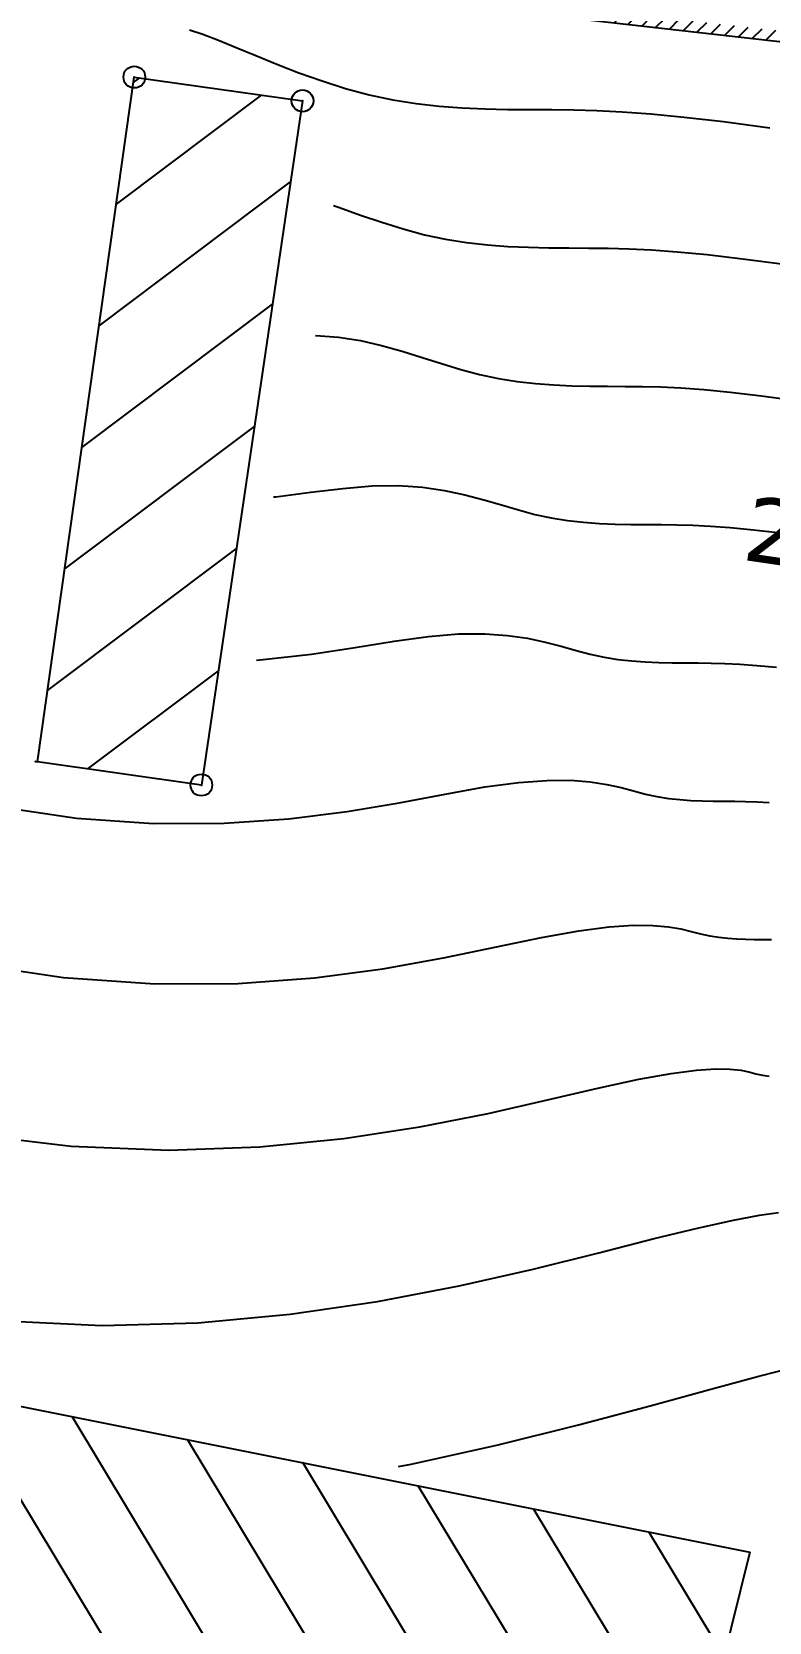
# Model space of a CAD drawing. Header units: millimetres. Extents: x 524954 to 526204, y 9523489 to 9524010.
# Drawn here: x 525908.03 to 525925, y 9523751.94 to 9523788.55 of the extents above; entities that cross this region are included whole.
import ezdxf
from ezdxf.enums import TextEntityAlignment as Align

# ---------------------------------------------------------------- set-up
doc = ezdxf.new("R2010")
doc.units = ezdxf.units.MM
doc.header["$PDMODE"] = 32
doc.header["$PDSIZE"] = 0.5
for name, color, linetype in [('Bati', 6, 'Continuous'), ('Bati_H', 1, 'Continuous'), ('Cloture', 7, 'Continuous'), ('CN_01_00', 3, 'Continuous'), ('CN_02_00', 4, 'Continuous'), ('CN_05_00', 6, 'Continuous'), ('CN_10_00', 1, 'Continuous'), ('Cotation Courbes de niveau', 7, 'Continuous'), ('Murs', 1, 'Continuous'), ('TopoAlt', 3, 'Continuous'), ('TOPOJIS', 7, 'Continuous')]:
    doc.layers.add(name, color=color, linetype=linetype)
doc.styles.add('Simplex 1.0', font='Simplex.shx', dxfattribs={"width": 0.99, "height": 1})
doc.styles.add('Verdana 1.0', font='verdana.ttf', dxfattribs={"width": 0.99, "height": 1})

# ---------------------------------------------------------------- blocks, each defined once
blk = doc.blocks.new('TCPOINT M')
at = {"color": 0}
blk.add_point((0, 0), dxfattribs=at)
at = {"layer": 'TopoAlt', "style": 'Simplex 1.0', "width": 0.99}
blk.add_attdef('ALT', (0.15, 0.15), '', height=1, dxfattribs=at)

msp = doc.modelspace()

# ---------------------------------------------------------------- hatches: boundary and pattern name
at = {"layer": 'Bati_H'}
h = msp.add_hatch(dxfattribs=at)
h.set_pattern_fill('_U', color=256, scale=2, angle=36.9464, style=0, pattern_type=0)
h.set_pattern_definition([(36.946415026, (0, 0), (-1.20213569762, 1.5983959974), [])])
h.paths.add_polyline_path([(525910.387, 9523787.504), (525914.257, 9523786.956), (525911.929, 9523771.207), (525908.104, 9523771.748), (525908.157, 9523771.741)])
h = msp.add_hatch(dxfattribs=at)
h.set_pattern_fill('_U', color=256, scale=2, angle=-58.9291, style=0, pattern_type=0)
h.set_pattern_definition([(301.070916363, (0, 0), (1.7130583386, 1.0321972334), [])])
h.paths.add_polyline_path([(525923.191, 9523748.26), (525922.383, 9523745.003), (525881.585, 9523753.383), (525880.715, 9523752.455), (525877.469, 9523740.728), (525871.811, 9523742.213), (525875.508, 9523754.178), (525877.11, 9523758.739), (525878.976, 9523758.184), (525879.749, 9523762.513), (525924.55, 9523753.55), (525923.235, 9523748.249)])
at = {"layer": 'Murs'}
h = msp.add_hatch(dxfattribs=at)
h.set_pattern_fill('_U', color=256, scale=0.25, angle=45, style=0, pattern_type=0)
h.set_pattern_definition([(45, (0, 0), (-0.1767766952966, 0.1767766952966), [])])
h.paths.add_polyline_path([(525943.497, 9523786.499), (525914.617, 9523789.775), (525910.667, 9523790.252), (525885.48, 9523790.176), (525881.837, 9523774.452), (525882.08, 9523774.395), (525885.678, 9523789.927), (525910.652, 9523790.001), (525914.588, 9523789.526), (525943.468, 9523786.25)])

# ---------------------------------------------------------------- linework, layer by layer
at = {"layer": 'Bati', "flags": 128}
for points in [[(525910.387, 9523787.504), (525914.257, 9523786.956), (525911.929, 9523771.207), (525908.104, 9523771.748), (525908.157, 9523771.741)], [(525923.191, 9523748.26), (525922.383, 9523745.003), (525881.585, 9523753.383), (525880.715, 9523752.455), (525877.469, 9523740.728), (525871.811, 9523742.213), (525875.508, 9523754.178), (525875.508, 9523754.178), (525877.11, 9523758.739), (525878.976, 9523758.184), (525879.749, 9523762.513), (525924.55, 9523753.55), (525923.235, 9523748.249)]]:
    msp.add_lwpolyline(points, close=True, dxfattribs=at)
at = {"layer": 'Cloture', "flags": 128}
msp.add_lwpolyline([(525943.468, 9523786.25), (525914.588, 9523789.526), (525910.652, 9523790.001), (525885.678, 9523789.927), (525882.08, 9523774.395)], dxfattribs=at)
at = {"layer": 'CN_01_00', "flags": 128}
for points, elevation in [([(525914.973, 9523784.544), (525915.108, 9523784.498), (525915.593, 9523784.328), (525916.082, 9523784.161), (525916.573, 9523784.006), (525917.062, 9523783.874), (525917.549, 9523783.77), (525918.032, 9523783.694), (525918.511, 9523783.64), (525918.985, 9523783.606), (525919.455, 9523783.585), (525919.921, 9523783.575), (525920.382, 9523783.571), (525920.837, 9523783.568), (525921.292, 9523783.563), (525921.766, 9523783.551), (525922.287, 9523783.526), (525922.879, 9523783.483), (525923.569, 9523783.417), (525924.382, 9523783.322), (525925.343, 9523783.195)], 297), ([(525907.142, 9523770.73), (525909.056, 9523770.443), (525910.827, 9523770.32), (525912.456, 9523770.327), (525913.941, 9523770.431), (525915.283, 9523770.599), (525916.483, 9523770.799), (525917.541, 9523770.998), (525918.455, 9523771.162), (525919.231, 9523771.266), (525919.881, 9523771.313), (525920.425, 9523771.315), (525920.878, 9523771.281), (525921.26, 9523771.221), (525921.586, 9523771.147), (525921.876, 9523771.069), (525922.146, 9523770.998), (525922.412, 9523770.942), (525922.675, 9523770.9), (525922.936, 9523770.871), (525923.195, 9523770.852), (525923.452, 9523770.841), (525923.706, 9523770.835), (525923.957, 9523770.833), (525924.205, 9523770.832), (525924.453, 9523770.829), (525924.712, 9523770.822), (525924.996, 9523770.808)], 293), ([(525906.546, 9523763.177), (525908.935, 9523762.891), (525911.182, 9523762.804), (525913.276, 9523762.876), (525915.206, 9523763.067), (525916.96, 9523763.338), (525918.527, 9523763.648), (525919.895, 9523763.959), (525921.052, 9523764.231), (525921.994, 9523764.432), (525922.741, 9523764.565), (525923.322, 9523764.641), (525923.763, 9523764.672), (525924.093, 9523764.668), (525924.339, 9523764.641), (525924.528, 9523764.601), (525924.688, 9523764.56), (525924.843, 9523764.527), (525924.997, 9523764.503)], 291), ([(525916.468, 9523755.516), (525916.76, 9523755.572), (525918.759, 9523756.021), (525920.607, 9523756.481), (525922.254, 9523756.919), (525923.649, 9523757.3), (525924.758, 9523757.598), (525925.602, 9523757.817)], 289)]:
    msp.add_lwpolyline(points, dxfattribs=dict(at, elevation=elevation))
at = {"layer": 'CN_02_00', "flags": 128}
for points, elevation in [([(525911.658, 9523788.592), (525911.963, 9523788.489), (525912.322, 9523788.351), (525912.731, 9523788.185), (525913.181, 9523787.999), (525913.665, 9523787.802), (525914.176, 9523787.604), (525914.706, 9523787.414), (525915.247, 9523787.24), (525915.791, 9523787.093), (525916.333, 9523786.977), (525916.871, 9523786.892), (525917.404, 9523786.833), (525917.933, 9523786.794), (525918.456, 9523786.771), (525918.975, 9523786.76), (525919.488, 9523786.755), (525919.995, 9523786.753), (525920.501, 9523786.747), (525921.03, 9523786.733), (525921.61, 9523786.705), (525922.269, 9523786.657), (525923.037, 9523786.583), (525923.942, 9523786.479), (525925.013, 9523786.337)], 298), ([(525914.558, 9523781.558), (525914.56, 9523781.558), (525915.086, 9523781.517), (525915.591, 9523781.436), (525916.078, 9523781.325), (525916.55, 9523781.193), (525917.01, 9523781.051), (525917.458, 9523780.907), (525917.898, 9523780.772), (525918.333, 9523780.655), (525918.765, 9523780.563), (525919.193, 9523780.495), (525919.617, 9523780.448), (525920.038, 9523780.417), (525920.455, 9523780.399), (525920.867, 9523780.39), (525921.275, 9523780.386), (525921.679, 9523780.384), (525922.082, 9523780.38), (525922.503, 9523780.369), (525922.964, 9523780.346), (525923.489, 9523780.308), (525924.101, 9523780.25), (525924.821, 9523780.166), (525925.673, 9523780.053)], 296), ([(525913.198, 9523774.083), (525913.353, 9523774.093), (525914.464, 9523774.222), (525915.467, 9523774.372), (525916.364, 9523774.516), (525917.157, 9523774.627), (525917.849, 9523774.683), (525918.451, 9523774.688), (525918.976, 9523774.652), (525919.436, 9523774.585), (525919.843, 9523774.498), (525920.21, 9523774.401), (525920.55, 9523774.304), (525920.875, 9523774.217), (525921.196, 9523774.149), (525921.514, 9523774.098), (525921.83, 9523774.063), (525922.143, 9523774.04), (525922.453, 9523774.027), (525922.759, 9523774.02), (525923.063, 9523774.017), (525923.363, 9523774.016), (525923.663, 9523774.013), (525923.976, 9523774.004), (525924.319, 9523773.988), (525924.709, 9523773.959), (525925.164, 9523773.916)], 294), ([(525906.489, 9523767.114), (525908.758, 9523766.775), (525910.855, 9523766.63), (525912.779, 9523766.641), (525914.529, 9523766.769), (525916.103, 9523766.977), (525917.5, 9523767.226), (525918.717, 9523767.479), (525919.754, 9523767.696), (525920.612, 9523767.849), (525921.311, 9523767.939), (525921.873, 9523767.978), (525922.321, 9523767.976), (525922.676, 9523767.945), (525922.962, 9523767.894), (525923.202, 9523767.835), (525923.417, 9523767.779), (525923.628, 9523767.735), (525923.836, 9523767.702), (525924.043, 9523767.678), (525924.248, 9523767.663), (525924.451, 9523767.655), (525924.652, 9523767.65), (525924.851, 9523767.648), (525925.047, 9523767.647)], 292)]:
    msp.add_lwpolyline(points, dxfattribs=dict(at, elevation=elevation))
at = {"layer": 'CN_05_00', "elevation": 295, "flags": 128}
msp.add_lwpolyline([(525913.586, 9523777.838), (525913.644, 9523777.844), (525914.45, 9523777.945), (525915.188, 9523778.035), (525915.858, 9523778.093), (525916.467, 9523778.1), (525917.021, 9523778.062), (525917.527, 9523777.988), (525917.993, 9523777.889), (525918.426, 9523777.774), (525918.834, 9523777.654), (525919.224, 9523777.538), (525919.604, 9523777.436), (525919.98, 9523777.356), (525920.353, 9523777.297), (525920.723, 9523777.256), (525921.09, 9523777.229), (525921.454, 9523777.213), (525921.813, 9523777.205), (525922.169, 9523777.202), (525922.521, 9523777.2), (525922.872, 9523777.196), (525923.239, 9523777.186), (525923.642, 9523777.167), (525924.099, 9523777.134), (525924.632, 9523777.083), (525925.26, 9523777.01)], dxfattribs=at)
at = {"layer": 'CN_10_00', "elevation": 290, "flags": 128}
msp.add_lwpolyline([(525907.404, 9523758.875), (525909.648, 9523758.763), (525911.847, 9523758.824), (525913.969, 9523759.022), (525915.983, 9523759.319), (525917.86, 9523759.679), (525919.567, 9523760.065), (525921.075, 9523760.439), (525922.351, 9523760.765), (525923.376, 9523761.015), (525924.172, 9523761.191), (525924.771, 9523761.305), (525925.206, 9523761.368)], dxfattribs=at)

# ---------------------------------------------------------------- block references
at = {"layer": 'TOPOJIS'}
for p in [(525910.387, 9523787.504), (525914.257, 9523786.956), (525911.929, 9523771.207)]:
    msp.add_blockref('TCPOINT M', p, dxfattribs=at)

# ---------------------------------------------------------------- texts
at = {"layer": 'Cotation Courbes de niveau', "style": 'Verdana 1.0', "width": 0.99}
msp.add_text('295', height=1.5, rotation=351.6857, dxfattribs=at).set_placement((525926.375, 9523776.857, 295), align=Align.MIDDLE_CENTER)

doc.saveas('drawing.dxf')
